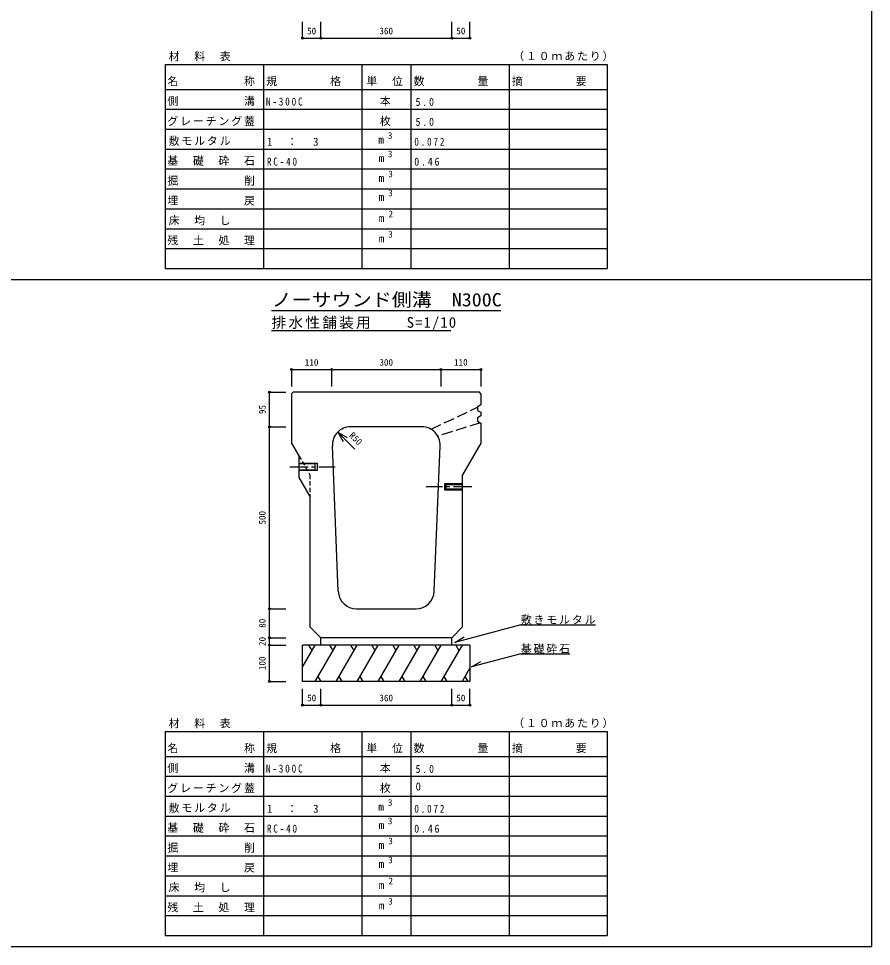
# Model space of a CAD drawing. Units: millimetres at full size, sheet at 1:10. Extents: x -5796 to 2204, y -2745 to 2955.
# Drawn here: x -140 to 2204, y -2745 to -194 of the extents above; entities that cross this region are included whole.
import ezdxf
from ezdxf.enums import TextEntityAlignment as Align

# ---------------------------------------------------------------- set-up
doc = ezdxf.new("R2010")
doc.units = ezdxf.units.MM
doc.header["$LTSCALE"] = 10
doc.header["$PDMODE"] = 32
doc.header["$PDSIZE"] = 5
for name, pattern in [('CHAIN1', [8, 5, -1, 1, -1]), ('DASHED1', [1.8, 1.2, -0.6]), ('DASHED3', [4, 3, -1])]:
    doc.linetypes.add(name, pattern=pattern)
doc.layers.add('0-0_通り芯', color=7, linetype='Continuous')
doc.styles.add('ＭＳ ゴシック', font='')
doc.styles.get('ＭＳ ゴシック').set_extended_font_data('MS Gothic')

msp = doc.modelspace()

# ---------------------------------------------------------------- linework, layer by layer
at = {"layer": '0-0_通り芯', "color": 2}
for p in [(2204.13, 2955.18), (-5795.87, -2744.82)]:
    msp.add_line(p, (2204.13, -2744.82), dxfattribs=at)
at = {"layer": '0-0_通り芯', "color": 4}
for p, q in [((640.8, -248.15), (640.8, -203.15)), ((690.8, -248.15), (690.8, -203.15)), ((1050.8, -248.15), (1050.8, -203.15)), ((1100.8, -248.15), (1100.8, -203.15)), ((640.8, -248.15), (690.8, -248.15)), ((690.8, -248.15), (1050.8, -248.15)), ((1050.8, -248.15), (1100.8, -248.15)), ((-5795.87, -911.48), (2204.13, -911.48)), ((610.8, -1158.97), (720.8, -1158.97)), ((610.8, -1158.97), (610.8, -1205.47)), ((720.8, -1158.97), (720.8, -1205.47)), ((720.8, -1158.97), (1020.8, -1158.97)), ((1020.8, -1158.97), (1020.8, -1205.47)), ((1020.8, -1158.97), (1130.8, -1158.97)), ((1130.8, -1158.97), (1130.8, -1205.47)), ((549.8, -1316.48), (549.8, -1221.48)), ((549.8, -1221.48), (594.8, -1221.48)), ((549.8, -1816.48), (549.8, -1316.48)), ((549.8, -1316.48), (594.8, -1316.48)), ((737.49, -1331.13), (763.47, -1346.13)), ((737.49, -1331.13), (752.49, -1357.11)), ((784.49, -1378.14), (737.49, -1331.13)), ((549.8, -1896.48), (549.8, -1816.48)), ((549.8, -1816.48), (594.8, -1816.48)), ((549.8, -1916.48), (549.8, -1896.48)), ((549.8, -1896.48), (594.8, -1896.48)), ((549.8, -2016.48), (549.8, -1916.48)), ((549.8, -1916.48), (594.8, -1916.48)), ((549.8, -2016.48), (594.8, -2016.48)), ((640.8, -2081.48), (640.8, -2036.48)), ((690.8, -2081.48), (690.8, -2036.48)), ((1050.8, -2081.48), (1050.8, -2036.48)), ((1100.8, -2081.48), (1100.8, -2036.48)), ((640.8, -2081.48), (690.8, -2081.48)), ((690.8, -2081.48), (1050.8, -2081.48)), ((1050.8, -2081.48), (1100.8, -2081.48))]:
    msp.add_line(p, q, dxfattribs=at)
at = {"layer": '0-0_通り芯'}
for p, q in [((263.3, -320.6), (1478.3, -320.6)), ((263.3, -320.6), (263.3, -443.72)), ((533.3, -320.6), (533.3, -443.72)), ((803.3, -320.6), (803.3, -443.72)), ((938.3, -320.6), (938.3, -443.72)), ((1208.3, -320.6), (1208.3, -443.72)), ((1478.3, -320.6), (1478.3, -443.72)), ((263.3, -389), (1478.3, -389)), ((263.3, -443.72), (1478.3, -443.72)), ((263.3, -443.72), (263.3, -881.48)), ((533.3, -443.72), (533.3, -881.48)), ((803.3, -443.72), (803.3, -881.48)), ((938.3, -443.72), (938.3, -881.48)), ((1208.3, -443.72), (1208.3, -881.48)), ((1478.3, -443.72), (1478.3, -881.48)), ((263.3, -498.44), (1478.3, -498.44)), ((263.3, -553.16), (1478.3, -553.16)), ((263.3, -607.88), (1478.3, -607.88)), ((263.3, -662.6), (1478.3, -662.6)), ((263.3, -717.32), (1478.3, -717.32)), ((263.3, -772.04), (1478.3, -772.04)), ((263.3, -826.76), (1478.3, -826.76)), ((263.3, -881.48), (1478.3, -881.48)), ((348.8, -881.48), (1257.8, -881.48)), ((555.8, -996.48), (1185.8, -996.48)), ((555.8, -1051.48), (1048.3, -1051.48)), ((1240.57, -1860.43), (1445.57, -1860.43)), ((690.8, -1916.48), (690.8, -1896.48)), ((1050.8, -1916.48), (1050.8, -1896.48)), ((1100.8, -1916.48), (640.8, -1916.48)), ((640.8, -2016.48), (640.8, -1916.48)), ((674.85, -1916.48), (640.8, -1975.46)), ((657.55, -1916.48), (666.2, -1931.47)), ((732.59, -1916.48), (674.85, -2016.48)), ((715.28, -1916.48), (723.93, -1931.47)), ((790.32, -1916.48), (732.59, -2016.48)), ((773.02, -1916.48), (781.67, -1931.47)), ((848.06, -1916.48), (790.32, -2016.48)), ((830.75, -1916.48), (839.4, -1931.47)), ((905.79, -1916.48), (848.06, -2016.48)), ((888.49, -1916.48), (897.14, -1931.47)), ((963.53, -1916.48), (905.79, -2016.48)), ((946.22, -1916.48), (954.87, -1931.47)), ((1021.26, -1916.48), (963.53, -2016.48)), ((1003.96, -1916.48), (1012.61, -1931.47)), ((1079, -1916.48), (1021.26, -2016.48)), ((1061.69, -1916.48), (1070.34, -1931.47)), ((1100.8, -1916.48), (1100.8, -2016.48)), ((1240.57, -1940.24), (1104.69, -1976.65)), ((1104.69, -1976.65), (1130.67, -1961.65)), ((1240.57, -1940.24), (1375.57, -1940.24)), ((1100.8, -1978.72), (1079, -2016.48)), ((682.77, -2002.77), (690.69, -2016.48)), ((740.51, -2002.77), (748.43, -2016.48)), ((798.24, -2002.77), (806.16, -2016.48)), ((855.98, -2002.77), (863.9, -2016.48)), ((913.71, -2002.77), (921.63, -2016.48)), ((971.45, -2002.77), (979.37, -2016.48)), ((1029.18, -2002.77), (1037.1, -2016.48)), ((1086.92, -2002.77), (1094.84, -2016.48)), ((1100.8, -2016.48), (640.8, -2016.48)), ((263.3, -2153.94), (1478.3, -2153.94)), ((263.3, -2153.94), (263.3, -2277.06)), ((533.3, -2153.94), (533.3, -2277.06)), ((803.3, -2153.94), (803.3, -2277.06)), ((938.3, -2153.94), (938.3, -2277.06)), ((1208.3, -2153.94), (1208.3, -2277.06)), ((1478.3, -2153.94), (1478.3, -2277.06)), ((263.3, -2222.34), (1478.3, -2222.34)), ((263.3, -2277.06), (1478.3, -2277.06)), ((263.3, -2277.06), (263.3, -2714.82)), ((533.3, -2277.06), (533.3, -2714.82)), ((803.3, -2277.06), (803.3, -2714.82)), ((938.3, -2277.06), (938.3, -2714.82)), ((1208.3, -2277.06), (1208.3, -2714.82)), ((1478.3, -2277.06), (1478.3, -2714.82)), ((263.3, -2331.78), (1478.3, -2331.78)), ((263.3, -2386.5), (1478.3, -2386.5)), ((263.3, -2441.22), (1478.3, -2441.22)), ((263.3, -2495.94), (1478.3, -2495.94)), ((263.3, -2550.66), (1478.3, -2550.66)), ((263.3, -2605.38), (1478.3, -2605.38)), ((263.3, -2660.1), (1478.3, -2660.1)), ((263.3, -2714.82), (1478.3, -2714.82)), ((348.8, -2714.82), (1257.8, -2714.82))]:
    msp.add_line(p, q, dxfattribs=at)
at = {"layer": '0-0_通り芯', "color": 3}
for p, q in [((614.8, -1221.48), (610.8, -1225.48)), ((1126.8, -1221.48), (614.8, -1221.48)), ((1130.8, -1225.48), (1126.8, -1221.48)), ((1130.8, -1225.48), (1126.8, -1221.48)), ((610.8, -1225.48), (610.8, -1361.48)), ((1130.8, -1276.48), (1130.8, -1286.48)), ((968.76, -1316.48), (772.84, -1316.48)), ((1130.8, -1306.48), (1130.8, -1361.48)), ((610.8, -1361.48), (630.8, -1396.13)), ((738.88, -1768.48), (722.88, -1368.48)), ((1002.72, -1768.48), (1018.72, -1368.48)), ((1130.8, -1361.48), (1080.8, -1448.09)), ((1080.8, -1866.48), (1080.8, -1448.09)), ((660.8, -1508.09), (660.8, -1866.48)), ((788.84, -1816.48), (952.76, -1816.48)), ((690.8, -1896.48), (660.8, -1866.48)), ((1050.8, -1896.48), (1080.8, -1866.48)), ((1050.8, -1896.48), (690.8, -1896.48))]:
    msp.add_line(p, q, dxfattribs=at)
at = {"layer": '0-0_通り芯', "color": 3, "linetype": 'DASHED3'}
for p, q in [((993.89, -1323.06), (1121.8, -1262.87)), ((1128.73, -1305.33), (1012.92, -1342.39))]:
    msp.add_line(p, q, dxfattribs=at)
at = {"layer": '0-0_通り芯', "linetype": 'CHAIN1'}
for p, q in [((605.8, -1426.48), (730.8, -1426.48)), ((1105.8, -1481.48), (980.8, -1481.48))]:
    msp.add_line(p, q, dxfattribs=at)
at = {"layer": '0-0_通り芯', "color": 3, "linetype": 'DASHED1'}
msp.add_line((660.8, -1448.09), (660.8, -1508.09), dxfattribs=at)
at = {"layer": '0-0_通り芯', "color": 3}
for points in [[(1130.8, -1225.48), (1130.8, -1256.48), (1121.8, -1261.48), (1121.8, -1271.48), (1130.8, -1276.48)], [(1130.8, -1286.48), (1121.8, -1291.48), (1121.8, -1301.48), (1130.8, -1306.48)], [(630.8, -1396.13), (630.8, -1456.13), (660.8, -1508.09)]]:
    msp.add_lwpolyline(points, dxfattribs=at)
at = {"layer": '0-0_通り芯', "color": 3, "linetype": 'DASHED1'}
msp.add_lwpolyline([(630.8, -1396.13), (660.8, -1448.09), (660.8, -1508.09)], dxfattribs=at)
at = {"layer": '0-0_通り芯'}
for points in [[(630.8, -1416.48), (680.8, -1416.48), (680.8, -1436.48), (630.8, -1436.48)], [(630.8, -1434.48), (675.8, -1434.48), (675.8, -1418.48), (630.8, -1418.48)], [(1080.8, -1473.48), (1030.8, -1473.48), (1030.8, -1489.48), (1080.8, -1489.48)], [(1080.8, -1487.48), (1035.8, -1487.48), (1035.8, -1475.48), (1080.8, -1475.48)], [(1240.57, -1860.43), (1059.06, -1909.07), (1085.04, -1894.07)]]:
    msp.add_lwpolyline(points, dxfattribs=at)
at = {"layer": '0-0_通り芯', "color": 3}
for centre, start, end in [((772.84, -1366.48), 90, 182.29061), ((968.76, -1366.48), 357.70947, 90), ((788.84, -1766.48), 182.29061, 270), ((952.76, -1766.48), 270, 357.70947)]:
    msp.add_arc(centre, 50, start, end, dxfattribs=at)
at = {"layer": '0-0_通り芯', "color": 4}
for p in [(640.8, -248.15), (690.8, -248.15), (1050.8, -248.15), (1100.8, -248.15), (610.8, -1158.97), (720.8, -1158.97), (1020.8, -1158.97), (1130.8, -1158.97), (549.8, -1221.48), (549.8, -1316.48), (549.8, -1816.48), (549.8, -1896.48), (549.8, -1916.48), (549.8, -2016.48), (640.8, -2081.48), (690.8, -2081.48), (1050.8, -2081.48), (1100.8, -2081.48)]:
    msp.add_point(p, dxfattribs=at)

# ---------------------------------------------------------------- texts
at = {"layer": '0-0_通り芯', "color": 4, "style": 'ＭＳ ゴシック'}
for s, p in [('50', (653.3, -243.15)), ('360', (852.05, -243.15)), ('50', (1063.3, -243.15)), ('3', (875.32, -530.54)), ('3', (875.32, -581.16)), ('3', (876.49, -636.22)), ('3', (876.22, -688.48)), ('2', (877.12, -746)), ('3', (876.22, -802.09)), ('110', (647.05, -1153.97)), ('300', (852.05, -1153.97)), ('110', (1057.05, -1153.97)), ('50', (653.3, -2076.48)), ('360', (852.05, -2076.48)), ('50', (1063.3, -2076.48)), ('3', (875.32, -2363.88)), ('3', (875.32, -2414.49)), ('3', (876.49, -2469.56)), ('3', (876.22, -2521.81)), ('2', (877.12, -2579.34)), ('3', (876.22, -2635.43))]:
    msp.add_text(s, height=18.33, dxfattribs=at).set_placement(p, align=Align.BOTTOM_LEFT)
at = {"layer": '0-0_通り芯', "style": 'ＭＳ ゴシック'}
for s, p in [('m', (849.22, -544.91)), ('m', (850.12, -595.52)), ('m', (850.12, -650.24)), ('m', (850.12, -702.23)), ('m', (850.21, -760.37)), ('m', (850.39, -816.46)), ('0', (951.3, -2322.84)), ('m', (849.22, -2378.24)), ('m', (850.12, -2428.86)), ('m', (850.12, -2483.58)), ('m', (850.12, -2535.56)), ('m', (850.21, -2593.7)), ('m', (850.39, -2649.79))]:
    msp.add_text(s, height=21.99, dxfattribs=at).set_placement(p, align=Align.BOTTOM_LEFT)
at = {"layer": '0-0_通り芯', "color": 3, "style": 'ＭＳ ゴシック', "width": 1.1}
msp.add_text('ノーサウンド側溝\u3000N300C', height=36.66, dxfattribs=at).set_placement((555.8, -996.48), align=Align.BOTTOM_LEFT)
at = {"layer": '0-0_通り芯', "color": 4, "style": 'ＭＳ ゴシック'}
for s, rotation, p in [('95', 90, (544.8, -1281.48)), ('R50', 315, (763.47, -1346.13)), ('500', 90, (544.8, -1585.23)), ('80', 90, (544.8, -1868.98)), ('20', 90, (544.8, -1918.98)), ('100', 90, (544.8, -1985.23))]:
    msp.add_text(s, height=18.33, rotation=rotation, dxfattribs=at).set_placement(p, align=Align.BOTTOM_LEFT)
at = {"layer": '0-0_通り芯', "attachment_point": 7, "style": 'ＭＳ ゴシック'}
for s, insert, char_height in [('\\T1.17;材\u3000料\u3000表', (272.8, -311.66), 21.99), ('\\T1.17;（１０ｍあたり）', (1219.55, -311.66), 21.99), ('\\T1.17;名\u3000\u3000\u3000\u3000\u3000称', (269.3, -380.06), 21.99), ('\\T1.17;規\u3000\u3000\u3000\u3000格', (541.05, -380.06), 21.99), ('\\T1.17;単\u3000位', (816.3, -380.06), 21.99), ('\\T1.17;数\u3000\u3000\u3000\u3000量', (946.05, -380.06), 21.99), ('\\T1.17;摘\u3000\u3000\u3000\u3000要', (1216.05, -380.06), 21.99), ('\\T1.17;側\u3000\u3000\u3000\u3000\u3000溝', (269.3, -434.78), 21.99), ('\\T1.17;\u3000本', (818.05, -434.78), 21.99), ('\\T1.39;\\W0.85;N-300C', (540.05, -433.99), 21.99), ('\\T1.38;\\W0.9;5.0', (951.3, -434.78), 21.99), ('\\T1.17;グレーチング蓋', (269.3, -489.5), 21.99), ('\\T1.17;\u3000枚', (818.05, -489.5), 21.99), ('\\T1.38;\\W0.9;5.0', (951.3, -489.5), 21.99), ('\\T1.17;敷モルタル', (272.8, -544.22), 21.99), ('\\T1.21;1\u3000：\u30003', (542.8, -544.22), 21.99), ('\\T1.38;\\W0.85;0.072', (947.8, -544.22), 21.99), ('\\T1.17;基\u3000礎\u3000砕\u3000石', (269.3, -598.94), 21.99), ('\\T1.38;\\W0.85;RC-40', (542.8, -598.94), 21.99), ('\\T1.38;\\W0.9;0.46', (947.8, -598.94), 21.99), ('\\T1.17;掘\u3000\u3000\u3000\u3000\u3000削', (269.3, -653.66), 21.99), ('\\T1.17;埋\u3000\u3000\u3000\u3000\u3000戻', (269.3, -708.38), 21.99), ('\\T1.17;床\u3000均\u3000し', (272.8, -763.1), 21.99), ('\\T1.17;残\u3000土\u3000処\u3000理', (269.3, -817.82), 21.99), ('\\T1.16;排水性舗装用\u3000\u3000S=1/10', (555.8, -1051.48), 29.33), ('\\T1.17;敷きモルタル', (1240.57, -1860.43), 21.99), ('\\T1.17;基礎砕石', (1240.57, -1940.24), 21.99), ('\\T1.17;（１０ｍあたり）', (1219.55, -2145), 21.99), ('\\T1.17;材\u3000料\u3000表', (272.8, -2145), 21.99), ('\\T1.17;名\u3000\u3000\u3000\u3000\u3000称', (269.3, -2213.4), 21.99), ('\\T1.17;規\u3000\u3000\u3000\u3000格', (541.05, -2213.4), 21.99), ('\\T1.17;単\u3000位', (816.3, -2213.4), 21.99), ('\\T1.17;数\u3000\u3000\u3000\u3000量', (946.05, -2213.4), 21.99), ('\\T1.17;摘\u3000\u3000\u3000\u3000要', (1216.05, -2213.4), 21.99), ('\\T1.17;側\u3000\u3000\u3000\u3000\u3000溝', (269.3, -2268.12), 21.99), ('\\T1.17;\u3000本', (818.05, -2268.12), 21.99), ('\\T1.39;\\W0.85;N-300C', (540.05, -2267.33), 21.99), ('\\T1.38;\\W0.9;5.0', (951.3, -2268.12), 21.99), ('\\T1.17;\u3000枚', (818.05, -2322.84), 21.99), ('\\T1.17;グレーチング蓋', (269.3, -2322.84), 21.99), ('\\T1.17;敷モルタル', (272.8, -2377.56), 21.99), ('\\T1.21;1\u3000：\u30003', (542.8, -2377.56), 21.99), ('\\T1.38;\\W0.85;0.072', (947.8, -2377.56), 21.99), ('\\T1.17;基\u3000礎\u3000砕\u3000石', (269.3, -2432.28), 21.99), ('\\T1.38;\\W0.85;RC-40', (542.8, -2432.28), 21.99), ('\\T1.38;\\W0.9;0.46', (947.8, -2432.28), 21.99), ('\\T1.17;掘\u3000\u3000\u3000\u3000\u3000削', (269.3, -2487), 21.99), ('\\T1.17;埋\u3000\u3000\u3000\u3000\u3000戻', (269.3, -2541.72), 21.99), ('\\T1.17;床\u3000均\u3000し', (272.8, -2596.44), 21.99), ('\\T1.17;残\u3000土\u3000処\u3000理', (269.3, -2651.16), 21.99)]:
    msp.add_mtext(s, dxfattribs=dict(at, insert=insert, char_height=char_height))

doc.saveas('drawing.dxf')
